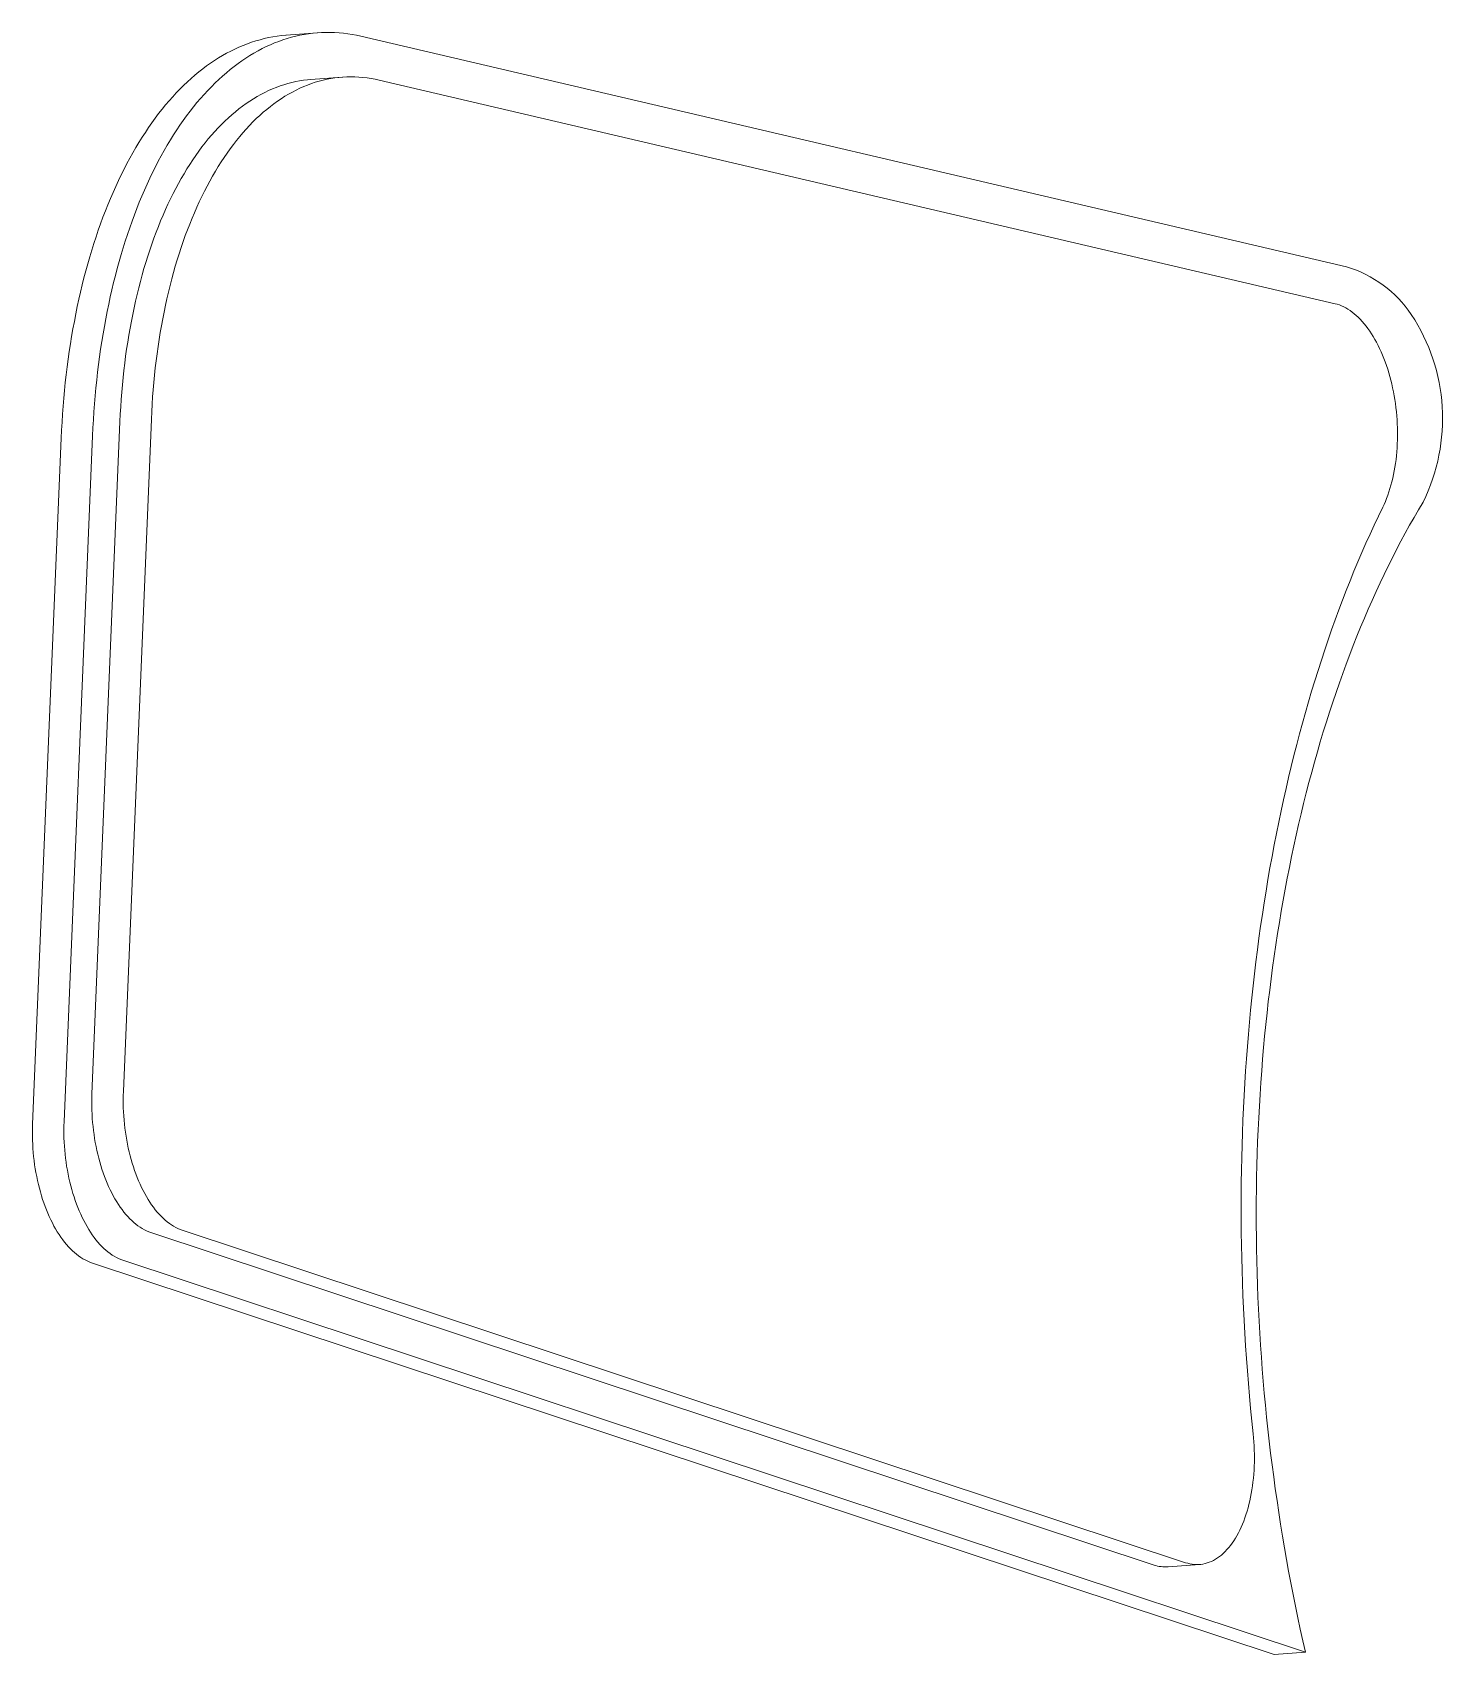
# Model space of a CAD drawing. Header units: millimetres. Extents: x -72.2 to -15.3, y -13.4 to 52.
import ezdxf

# ---------------------------------------------------------------- set-up
doc = ezdxf.new("R2010")
doc.units = ezdxf.units.MM

msp = doc.modelspace()

# ---------------------------------------------------------------- linework, layer by layer
at = {"color": 7, "linetype": 'Continuous', "lineweight": 15}
for p, q in [((-60.734, 52.032), (-62.001, 51.936)), ((-58.978, 51.892), (-19.186, 42.583)), ((-59.735, 50.246), (-61.002, 50.15)), ((-58.245, 50.127), (-19.651, 41.099)), ((-68.706, 36.347), (-69.836, 9.2)), ((-68.569, 9.296), (-67.439, 36.443)), ((-72.232, 7.984), (-71.079, 35.672)), ((-70.965, 8.08), (-69.812, 35.769)), ((-67.46, 3.608), (-26.955, -9.813)), ((-25.688, -9.717), (-66.192, 3.704)), ((-22.118, -13.425), (-69.855, 2.392)), ((-20.851, -13.329), (-68.588, 2.488)), ((-26.393, -9.885), (-25.126, -9.789)), ((-22.118, -13.425), (-20.851, -13.329))]:
    msp.add_line(p, q, dxfattribs=at)
at = {"color": 7, "linetype": 'Continuous', "lineweight": 15, "flags": 128}
for points in [[(-71.079, 35.672), (-71.064, 35.997), (-71.046, 36.32), (-71.025, 36.642), (-71.001, 36.963), (-70.974, 37.283), (-70.945, 37.601), (-70.912, 37.918), (-70.877, 38.233), (-70.838, 38.546), (-70.797, 38.858), (-70.753, 39.167), (-70.706, 39.475), (-70.656, 39.781), (-70.604, 40.085), (-70.548, 40.386), (-70.49, 40.685), (-70.429, 40.982), (-70.365, 41.276), (-70.299, 41.568), (-70.23, 41.857), (-70.158, 42.144), (-70.083, 42.427), (-70.006, 42.708), (-69.926, 42.986), (-69.843, 43.261), (-69.758, 43.533), (-69.67, 43.801), (-69.58, 44.067), (-69.487, 44.329), (-69.392, 44.587), (-69.294, 44.843), (-69.194, 45.094), (-69.091, 45.342), (-68.986, 45.587), (-68.879, 45.828), (-68.769, 46.065), (-68.657, 46.298), (-68.542, 46.527), (-68.426, 46.752), (-68.307, 46.973), (-68.186, 47.19), (-68.063, 47.402), (-67.938, 47.611), (-67.811, 47.815), (-67.681, 48.015), (-67.55, 48.21), (-67.417, 48.401), (-67.281, 48.588), (-67.144, 48.77), (-67.005, 48.947), (-66.865, 49.119), (-66.722, 49.287), (-66.578, 49.45), (-66.432, 49.609), (-66.284, 49.762), (-66.135, 49.911), (-65.985, 50.054), (-65.832, 50.193), (-65.678, 50.326), (-65.523, 50.455), (-65.367, 50.578), (-65.209, 50.697), (-65.049, 50.81), (-64.889, 50.918), (-64.727, 51.02), (-64.564, 51.118), (-64.4, 51.21), (-64.235, 51.297), (-64.069, 51.379), (-63.902, 51.455), (-63.733, 51.526), (-63.564, 51.591), (-63.394, 51.651), (-63.224, 51.706), (-63.052, 51.755), (-62.88, 51.799), (-62.707, 51.837), (-62.534, 51.87), (-62.36, 51.897), (-62.185, 51.919), (-62.01, 51.935), (-62.001, 51.936)], [(-69.812, 35.769), (-69.797, 36.093), (-69.779, 36.416), (-69.758, 36.738), (-69.734, 37.059), (-69.707, 37.379), (-69.678, 37.697), (-69.645, 38.014), (-69.61, 38.329), (-69.571, 38.642), (-69.53, 38.954), (-69.486, 39.264), (-69.439, 39.571), (-69.389, 39.877), (-69.337, 40.181), (-69.281, 40.482), (-69.223, 40.781), (-69.162, 41.078), (-69.098, 41.372), (-69.032, 41.664), (-68.962, 41.953), (-68.89, 42.24), (-68.816, 42.523), (-68.739, 42.804), (-68.659, 43.082), (-68.576, 43.357), (-68.491, 43.629), (-68.403, 43.897), (-68.313, 44.163), (-68.22, 44.425), (-68.125, 44.684), (-68.027, 44.939), (-67.927, 45.191), (-67.824, 45.439), (-67.719, 45.683), (-67.611, 45.924), (-67.502, 46.161), (-67.39, 46.394), (-67.275, 46.623), (-67.159, 46.848), (-67.04, 47.069), (-66.919, 47.286), (-66.796, 47.499), (-66.671, 47.707), (-66.543, 47.911), (-66.414, 48.111), (-66.283, 48.306), (-66.149, 48.497), (-66.014, 48.684), (-65.877, 48.866), (-65.738, 49.043), (-65.598, 49.216), (-65.455, 49.383), (-65.311, 49.546), (-65.165, 49.705), (-65.017, 49.858), (-64.868, 50.007), (-64.717, 50.15), (-64.565, 50.289), (-64.411, 50.422), (-64.256, 50.551), (-64.099, 50.674), (-63.941, 50.793), (-63.782, 50.906), (-63.622, 51.014), (-63.46, 51.116), (-63.297, 51.214), (-63.133, 51.306), (-62.968, 51.393), (-62.802, 51.475), (-62.634, 51.551), (-62.466, 51.622), (-62.297, 51.687), (-62.127, 51.747), (-61.957, 51.802), (-61.785, 51.851), (-61.613, 51.895), (-61.44, 51.933), (-61.267, 51.966), (-61.093, 51.993), (-60.918, 52.015), (-60.743, 52.031), (-60.568, 52.042), (-60.392, 52.048), (-60.216, 52.047), (-60.04, 52.042), (-59.863, 52.03), (-59.686, 52.014), (-59.509, 51.992), (-59.332, 51.964), (-59.155, 51.931), (-58.978, 51.892)], [(-61.002, 50.15), (-61.133, 50.138), (-61.294, 50.118), (-61.454, 50.093), (-61.613, 50.063), (-61.772, 50.027), (-61.93, 49.986), (-62.088, 49.939), (-62.244, 49.887), (-62.4, 49.83), (-62.555, 49.767), (-62.709, 49.698), (-62.862, 49.625), (-63.014, 49.546), (-63.165, 49.462), (-63.315, 49.372), (-63.464, 49.278), (-63.611, 49.178), (-63.758, 49.073), (-63.902, 48.963), (-64.046, 48.848), (-64.188, 48.727), (-64.329, 48.602), (-64.468, 48.472), (-64.605, 48.336), (-64.741, 48.196), (-64.876, 48.051), (-65.008, 47.902), (-65.139, 47.747), (-65.269, 47.588), (-65.396, 47.424), (-65.521, 47.256), (-65.645, 47.083), (-65.767, 46.905), (-65.887, 46.723), (-66.004, 46.537), (-66.12, 46.347), (-66.233, 46.152), (-66.345, 45.953), (-66.454, 45.75), (-66.561, 45.543), (-66.666, 45.332), (-66.769, 45.117), (-66.869, 44.898), (-66.967, 44.675), (-67.063, 44.449), (-67.156, 44.219), (-67.247, 43.986), (-67.335, 43.749), (-67.421, 43.508), (-67.504, 43.265), (-67.585, 43.018), (-67.663, 42.768), (-67.739, 42.515), (-67.812, 42.259), (-67.882, 42), (-67.95, 41.738), (-68.015, 41.473), (-68.077, 41.206), (-68.137, 40.937), (-68.193, 40.664), (-68.247, 40.39), (-68.299, 40.113), (-68.347, 39.834), (-68.393, 39.553), (-68.436, 39.269), (-68.476, 38.984), (-68.513, 38.697), (-68.547, 38.409), (-68.578, 38.118), (-68.607, 37.826), (-68.633, 37.533), (-68.655, 37.238), (-68.675, 36.942), (-68.692, 36.645), (-68.706, 36.347)], [(-67.439, 36.443), (-67.425, 36.741), (-67.408, 37.039), (-67.388, 37.334), (-67.365, 37.629), (-67.34, 37.923), (-67.311, 38.214), (-67.28, 38.505), (-67.246, 38.794), (-67.209, 39.08), (-67.169, 39.366), (-67.126, 39.649), (-67.08, 39.93), (-67.032, 40.209), (-66.98, 40.486), (-66.926, 40.76), (-66.869, 41.033), (-66.81, 41.302), (-66.748, 41.57), (-66.683, 41.834), (-66.615, 42.096), (-66.544, 42.355), (-66.471, 42.611), (-66.396, 42.864), (-66.318, 43.114), (-66.237, 43.361), (-66.154, 43.604), (-66.068, 43.845), (-65.979, 44.082), (-65.889, 44.315), (-65.795, 44.545), (-65.7, 44.771), (-65.602, 44.994), (-65.502, 45.213), (-65.399, 45.428), (-65.294, 45.639), (-65.187, 45.846), (-65.078, 46.049), (-64.966, 46.248), (-64.853, 46.443), (-64.737, 46.633), (-64.619, 46.819), (-64.5, 47.001), (-64.378, 47.179), (-64.254, 47.352), (-64.129, 47.52), (-64.001, 47.684), (-63.872, 47.843), (-63.741, 47.998), (-63.609, 48.147), (-63.474, 48.292), (-63.338, 48.433), (-63.201, 48.568), (-63.061, 48.698), (-62.921, 48.823), (-62.779, 48.944), (-62.635, 49.059), (-62.49, 49.169), (-62.344, 49.274), (-62.197, 49.374), (-62.048, 49.469), (-61.898, 49.558), (-61.747, 49.642), (-61.595, 49.721), (-61.442, 49.795), (-61.288, 49.863), (-61.133, 49.926), (-60.977, 49.983), (-60.821, 50.035), (-60.663, 50.082), (-60.505, 50.123), (-60.346, 50.159), (-60.187, 50.189), (-60.027, 50.214), (-59.866, 50.234), (-59.705, 50.248), (-59.544, 50.256), (-59.382, 50.259), (-59.22, 50.257), (-59.058, 50.249), (-58.895, 50.235), (-58.733, 50.216), (-58.57, 50.192), (-58.407, 50.162), (-58.245, 50.127)], [(-19.651, 41.099), (-19.564, 41.075), (-19.476, 41.047), (-19.389, 41.013), (-19.302, 40.973), (-19.216, 40.928), (-19.131, 40.878), (-19.045, 40.822), (-18.961, 40.762), (-18.878, 40.696), (-18.795, 40.625), (-18.714, 40.549), (-18.634, 40.469), (-18.555, 40.383), (-18.477, 40.293), (-18.401, 40.198), (-18.326, 40.099), (-18.253, 39.996), (-18.182, 39.888), (-18.112, 39.776), (-18.044, 39.66), (-17.978, 39.54), (-17.915, 39.417), (-17.853, 39.29), (-17.793, 39.16), (-17.736, 39.026), (-17.68, 38.889), (-17.628, 38.749), (-17.577, 38.607), (-17.529, 38.462), (-17.484, 38.314), (-17.441, 38.164), (-17.401, 38.012), (-17.363, 37.858), (-17.328, 37.702), (-17.296, 37.545), (-17.267, 37.386), (-17.24, 37.226), (-17.216, 37.065), (-17.196, 36.903), (-17.178, 36.741), (-17.163, 36.578), (-17.151, 36.414), (-17.142, 36.251), (-17.136, 36.087), (-17.132, 35.924), (-17.132, 35.762), (-17.135, 35.6), (-17.141, 35.439), (-17.15, 35.278), (-17.161, 35.119), (-17.176, 34.962), (-17.193, 34.806), (-17.214, 34.652), (-17.237, 34.499), (-17.263, 34.349), (-17.292, 34.201), (-17.324, 34.056), (-17.359, 33.913), (-17.396, 33.773), (-17.436, 33.635), (-17.479, 33.501), (-17.524, 33.371), (-17.571, 33.243), (-17.622, 33.119), (-17.674, 32.999), (-17.729, 32.883)], [(-22.959, -4.511), (-23.012, -4.005), (-23.061, -3.499), (-23.107, -2.992), (-23.151, -2.485), (-23.191, -1.978), (-23.229, -1.47), (-23.263, -0.962), (-23.295, -0.454), (-23.323, 0.054), (-23.349, 0.562), (-23.371, 1.07), (-23.391, 1.578), (-23.408, 2.085), (-23.421, 2.592), (-23.432, 3.099), (-23.439, 3.606), (-23.444, 4.112), (-23.446, 4.618), (-23.444, 5.123), (-23.44, 5.627), (-23.432, 6.131), (-23.422, 6.634), (-23.408, 7.137), (-23.392, 7.638), (-23.373, 8.138), (-23.35, 8.638), (-23.325, 9.136), (-23.296, 9.633), (-23.265, 10.129), (-23.231, 10.624), (-23.193, 11.118), (-23.153, 11.61), (-23.11, 12.101), (-23.064, 12.59), (-23.014, 13.078), (-22.962, 13.564), (-22.907, 14.049), (-22.849, 14.531), (-22.788, 15.013), (-22.724, 15.492), (-22.658, 15.969), (-22.588, 16.444), (-22.515, 16.918), (-22.44, 17.389), (-22.362, 17.858), (-22.28, 18.325), (-22.196, 18.79), (-22.109, 19.253), (-22.02, 19.713), (-21.927, 20.171), (-21.832, 20.626), (-21.733, 21.079), (-21.632, 21.529), (-21.529, 21.977), (-21.422, 22.422), (-21.313, 22.864), (-21.201, 23.303), (-21.086, 23.74), (-20.969, 24.174), (-20.848, 24.605), (-20.725, 25.032), (-20.6, 25.457), (-20.472, 25.879), (-20.341, 26.297), (-20.207, 26.713), (-20.071, 27.125), (-19.933, 27.533), (-19.791, 27.939), (-19.648, 28.341), (-19.501, 28.739), (-19.352, 29.134), (-19.201, 29.526), (-19.047, 29.914), (-18.891, 30.298), (-18.732, 30.679), (-18.571, 31.056), (-18.407, 31.429), (-18.241, 31.798), (-18.073, 32.164), (-17.902, 32.525), (-17.729, 32.883)], [(-20.851, -13.329), (-20.956, -12.867), (-21.058, -12.404), (-21.157, -11.938), (-21.254, -11.472), (-21.347, -11.003), (-21.438, -10.534), (-21.527, -10.063), (-21.612, -9.591), (-21.695, -9.117), (-21.775, -8.642), (-21.852, -8.166), (-21.926, -7.689), (-21.997, -7.212), (-22.065, -6.733), (-22.131, -6.253), (-22.194, -5.772), (-22.253, -5.291), (-22.31, -4.809), (-22.364, -4.327), (-22.415, -3.843), (-22.464, -3.36), (-22.509, -2.876), (-22.551, -2.391), (-22.591, -1.906), (-22.627, -1.421), (-22.661, -0.936), (-22.691, -0.451), (-22.719, 0.035), (-22.744, 0.52), (-22.765, 1.005), (-22.784, 1.491), (-22.8, 1.976), (-22.813, 2.46), (-22.823, 2.945), (-22.83, 3.429), (-22.834, 3.912), (-22.835, 4.396), (-22.833, 4.878), (-22.828, 5.36), (-22.82, 5.841), (-22.809, 6.322), (-22.795, 6.801), (-22.778, 7.28), (-22.759, 7.758), (-22.736, 8.235), (-22.71, 8.71), (-22.682, 9.185), (-22.65, 9.658), (-22.616, 10.13), (-22.578, 10.601), (-22.538, 11.071), (-22.495, 11.539), (-22.448, 12.005), (-22.399, 12.47), (-22.347, 12.933), (-22.292, 13.395), (-22.234, 13.855), (-22.174, 14.313), (-22.11, 14.769), (-22.044, 15.223), (-21.974, 15.676), (-21.902, 16.126), (-21.827, 16.574), (-21.749, 17.02), (-21.668, 17.464), (-21.585, 17.906), (-21.498, 18.345), (-21.409, 18.782), (-21.317, 19.216), (-21.223, 19.648), (-21.125, 20.078), (-21.025, 20.504), (-20.922, 20.928), (-20.817, 21.35), (-20.708, 21.768), (-20.597, 22.184), (-20.484, 22.597), (-20.367, 23.007), (-20.248, 23.414), (-20.127, 23.818), (-20.002, 24.219), (-19.876, 24.617), (-19.746, 25.011), (-19.614, 25.402), (-19.48, 25.79), (-19.343, 26.175), (-19.203, 26.556), (-19.061, 26.934), (-18.916, 27.308), (-18.769, 27.679), (-18.62, 28.046), (-18.468, 28.409), (-18.314, 28.769), (-18.157, 29.125), (-17.998, 29.477), (-17.837, 29.826), (-17.673, 30.17), (-17.507, 30.511), (-17.339, 30.848), (-17.168, 31.18), (-16.996, 31.509), (-16.821, 31.833), (-16.644, 32.154), (-16.464, 32.47), (-16.283, 32.782), (-16.1, 33.09)], [(-69.836, 9.2), (-69.842, 9.038), (-69.844, 8.875), (-69.843, 8.711), (-69.839, 8.547), (-69.833, 8.382), (-69.823, 8.218), (-69.81, 8.054), (-69.794, 7.89), (-69.776, 7.727), (-69.754, 7.564), (-69.729, 7.402), (-69.702, 7.241), (-69.672, 7.082), (-69.639, 6.924), (-69.603, 6.768), (-69.564, 6.614), (-69.523, 6.461), (-69.479, 6.311), (-69.433, 6.163), (-69.384, 6.018), (-69.332, 5.876), (-69.278, 5.736), (-69.222, 5.599), (-69.164, 5.466), (-69.103, 5.336), (-69.04, 5.209), (-68.975, 5.086), (-68.908, 4.967), (-68.839, 4.852), (-68.768, 4.741), (-68.696, 4.634), (-68.622, 4.532), (-68.546, 4.434), (-68.469, 4.34), (-68.39, 4.251), (-68.31, 4.167), (-68.229, 4.088), (-68.147, 4.014), (-68.064, 3.945), (-67.979, 3.881), (-67.894, 3.822), (-67.808, 3.768), (-67.722, 3.72), (-67.635, 3.677), (-67.547, 3.64), (-67.46, 3.608)], [(-66.192, 3.704), (-66.28, 3.736), (-66.368, 3.774), (-66.455, 3.816), (-66.541, 3.865), (-66.627, 3.918), (-66.712, 3.977), (-66.796, 4.041), (-66.88, 4.11), (-66.962, 4.184), (-67.043, 4.264), (-67.123, 4.348), (-67.202, 4.436), (-67.279, 4.53), (-67.355, 4.628), (-67.429, 4.731), (-67.501, 4.837), (-67.572, 4.948), (-67.641, 5.064), (-67.708, 5.183), (-67.773, 5.305), (-67.836, 5.432), (-67.896, 5.562), (-67.955, 5.695), (-68.011, 5.832), (-68.065, 5.972), (-68.116, 6.114), (-68.165, 6.259), (-68.212, 6.407), (-68.256, 6.557), (-68.297, 6.71), (-68.336, 6.864), (-68.371, 7.02), (-68.405, 7.178), (-68.435, 7.338), (-68.462, 7.498), (-68.487, 7.66), (-68.508, 7.823), (-68.527, 7.986), (-68.543, 8.15), (-68.556, 8.314), (-68.565, 8.479), (-68.572, 8.643), (-68.576, 8.807), (-68.577, 8.971), (-68.574, 9.134), (-68.569, 9.296)], [(-69.855, 2.392), (-69.943, 2.424), (-70.03, 2.462), (-70.117, 2.504), (-70.204, 2.553), (-70.29, 2.606), (-70.375, 2.665), (-70.459, 2.729), (-70.542, 2.798), (-70.625, 2.872), (-70.706, 2.952), (-70.786, 3.036), (-70.864, 3.125), (-70.942, 3.218), (-71.017, 3.316), (-71.092, 3.419), (-71.164, 3.525), (-71.235, 3.636), (-71.304, 3.752), (-71.371, 3.871), (-71.436, 3.994), (-71.498, 4.12), (-71.559, 4.25), (-71.618, 4.384), (-71.674, 4.52), (-71.728, 4.66), (-71.779, 4.802), (-71.828, 4.948), (-71.875, 5.095), (-71.919, 5.245), (-71.96, 5.398), (-71.998, 5.552), (-72.034, 5.708), (-72.067, 5.866), (-72.098, 6.026), (-72.125, 6.186), (-72.15, 6.348), (-72.171, 6.511), (-72.19, 6.674), (-72.206, 6.838), (-72.218, 7.002), (-72.228, 7.167), (-72.235, 7.331), (-72.239, 7.495), (-72.24, 7.659), (-72.237, 7.822), (-72.232, 7.984)], [(-68.588, 2.488), (-68.676, 2.52), (-68.763, 2.558), (-68.85, 2.601), (-68.937, 2.649), (-69.023, 2.702), (-69.108, 2.761), (-69.192, 2.825), (-69.275, 2.894), (-69.358, 2.969), (-69.439, 3.048), (-69.519, 3.132), (-69.597, 3.221), (-69.674, 3.314), (-69.75, 3.412), (-69.824, 3.515), (-69.897, 3.622), (-69.968, 3.733), (-70.036, 3.848), (-70.103, 3.967), (-70.168, 4.09), (-70.231, 4.216), (-70.292, 4.346), (-70.35, 4.48), (-70.407, 4.616), (-70.461, 4.756), (-70.512, 4.898), (-70.561, 5.044), (-70.608, 5.191), (-70.651, 5.342), (-70.693, 5.494), (-70.731, 5.648), (-70.767, 5.805), (-70.8, 5.962), (-70.83, 6.122), (-70.858, 6.282), (-70.882, 6.444), (-70.904, 6.607), (-70.923, 6.77), (-70.938, 6.934), (-70.951, 7.098), (-70.961, 7.263), (-70.968, 7.427), (-70.972, 7.591), (-70.972, 7.755), (-70.97, 7.918), (-70.965, 8.08)], [(-22.959, -4.511), (-22.944, -4.675), (-22.931, -4.84), (-22.921, -5.004), (-22.914, -5.169), (-22.91, -5.333), (-22.909, -5.497), (-22.911, -5.66), (-22.916, -5.823), (-22.924, -5.984), (-22.935, -6.145), (-22.949, -6.304), (-22.966, -6.461), (-22.986, -6.617), (-23.009, -6.771), (-23.035, -6.922), (-23.064, -7.072), (-23.095, -7.219), (-23.13, -7.363), (-23.167, -7.505), (-23.207, -7.643), (-23.249, -7.779), (-23.294, -7.911), (-23.342, -8.04), (-23.392, -8.165), (-23.445, -8.286), (-23.5, -8.404), (-23.557, -8.518), (-23.617, -8.627), (-23.678, -8.732), (-23.742, -8.833), (-23.808, -8.93), (-23.876, -9.021), (-23.946, -9.108), (-24.017, -9.19), (-24.091, -9.268), (-24.166, -9.34), (-24.242, -9.407), (-24.32, -9.469), (-24.4, -9.526), (-24.48, -9.577), (-24.562, -9.623), (-24.645, -9.664), (-24.729, -9.699), (-24.814, -9.728), (-24.899, -9.753), (-24.985, -9.771), (-25.072, -9.784), (-25.159, -9.791), (-25.247, -9.793), (-25.335, -9.789), (-25.423, -9.779), (-25.512, -9.764), (-25.6, -9.743), (-25.688, -9.717)]]:
    msp.add_lwpolyline(points, dxfattribs=at)
at = {"color": 7, "linetype": 'Continuous', "lineweight": 15}
for centre, radius, start, end in [((-20.568, 37.965), 4.821, 34.08278, 73.33033), ((-22.944, 36.463), 7.631, 333.76405, 33.42858), ((-26.496, -8.462), 1.426, 251.21597, 274.14197)]:
    msp.add_arc(centre, radius, start, end, dxfattribs=at)

doc.saveas('drawing.dxf')
